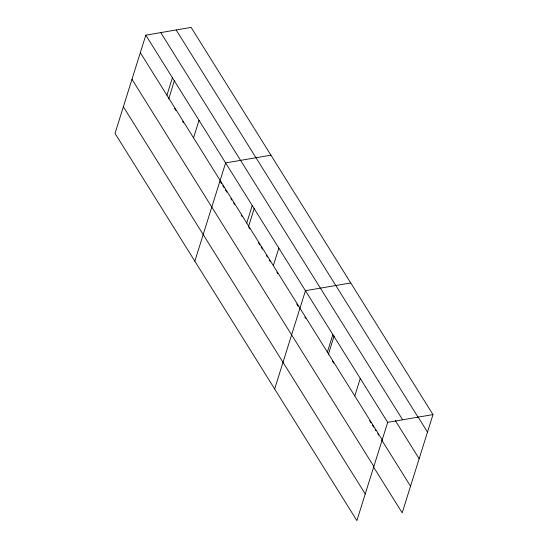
<?xml version="1.0" encoding="UTF-8"?>
<svg xmlns="http://www.w3.org/2000/svg" width="548" height="548" viewBox="0 0 548 548"><rect width="100%" height="100%" fill="white"/><g stroke="black" fill="none" stroke-linecap="round" stroke-linejoin="round"><path stroke-width="0.82" d="M145.809 35.161L115.018 133.411L356.892 520.6L387.683 422.344L145.809 35.161L191.108 27.4L432.982 414.589L402.191 512.839L373.428 466.8M166.928 95.249L172.415 77.748M168.668 99.003L174.49 80.433M193.54 137.843L199.02 120.341M194.835 261.184L225.625 162.927L270.924 155.173M246.751 223.022L252.231 205.521M254.306 208.206L248.484 226.776L249.84 228.941M273.356 265.616L278.836 248.114M274.658 388.957L305.448 290.7L350.747 282.946M327.375 352.083L332.855 334.581M328.307 354.549L334.122 335.979M354.782 395.964L360.269 378.463M387.683 422.344L432.982 414.589M418.062 416.987L427.495 432.091M176.161 29.962L418.035 417.151M160.756 32.599L402.629 419.789M395.327 420.611L419.145 458.738M140.322 52.663L382.196 439.845M174.531 108.388L175.887 110.552M182.648 121.382L183.553 122.827M220.077 181.299L221.433 183.464M222.783 185.628L224.139 187.8M225.488 189.964L226.845 192.129M230.9 198.623L231.804 200.068M233.606 202.959L234.51 204.397M241.271 215.227L242.175 216.672M258.409 242.661L259.759 244.826M261.115 246.99L262.465 249.155M266.527 255.656L267.424 257.094M269.232 259.985L270.13 261.43M276.898 272.253L277.802 273.699M296.735 304.017L298.091 306.181M304.852 317.011L305.757 318.457M332.348 361.022L333.698 363.18M369.647 420.734L370.996 422.892M372.345 425.049L373.695 427.207M375.038 429.365L375.942 430.803M377.736 433.68L378.634 435.119M381.778 440.154L410.541 486.192M131.972 79.309L373.846 466.499M123.369 106.764L365.242 493.954"/></g></svg>
